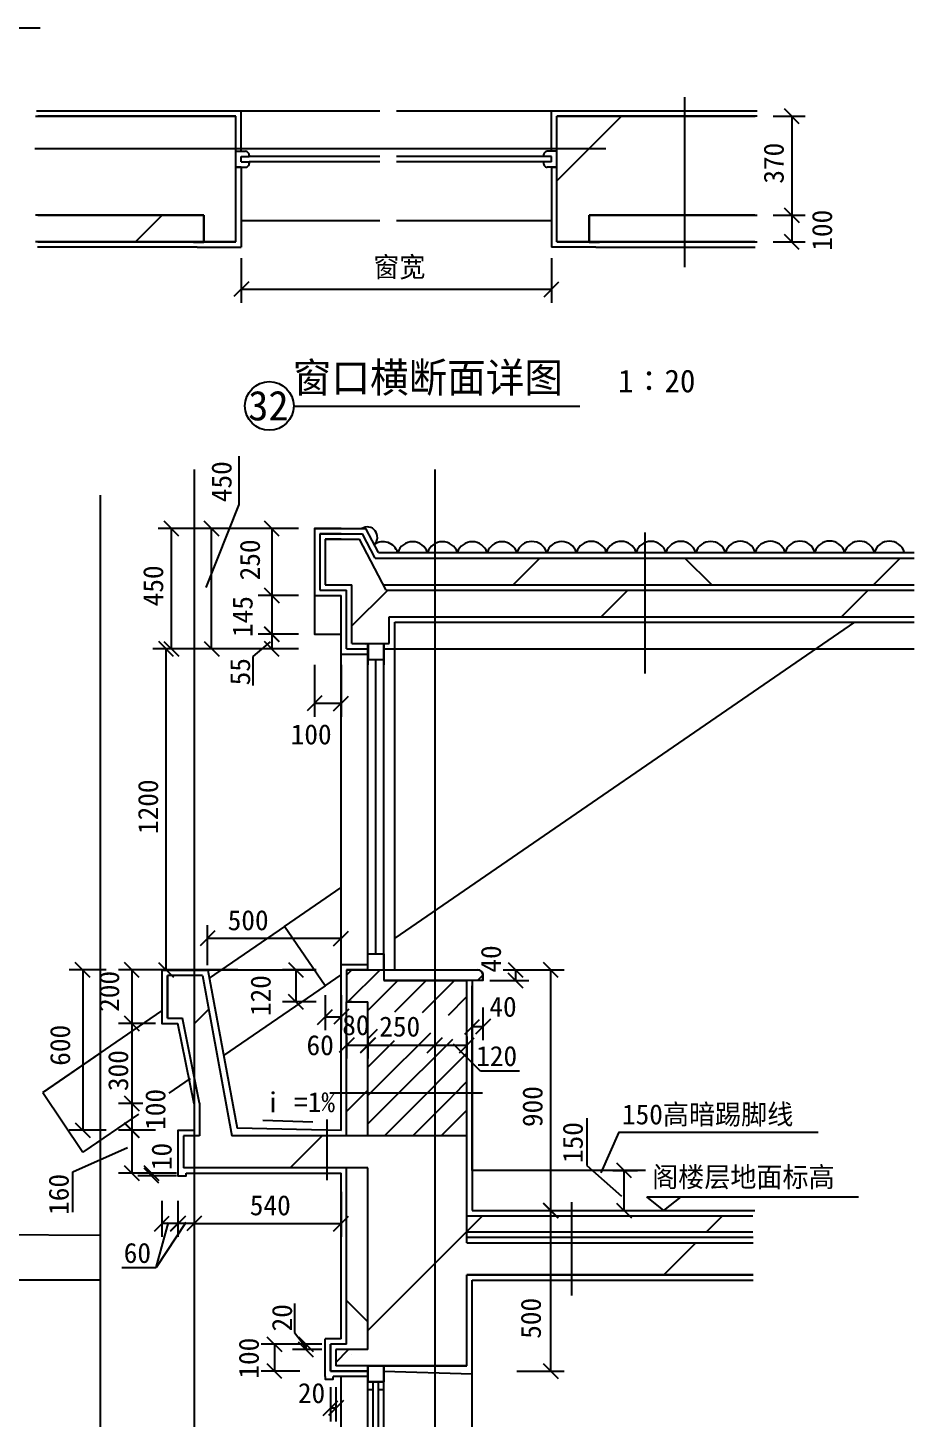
# Model space of a CAD drawing. Header units: metres. Extents: x 5107 to 11905, y 2986 to 11826.
# Drawn here: x 8592 to 11905, y 5943 to 11142 of the extents above; entities that cross this region are included whole.
import ezdxf

# ---------------------------------------------------------------- set-up
doc = ezdxf.new("R2010")
doc.units = ezdxf.units.M
for name, color, linetype in [('A-AXI', 3, 'Continuous'), ('DOTE', 1, 'Continuous'), ('PUB_DIM', 3, 'Continuous'), ('S_DOTE', 7, 'Continuous'), ('WALL', 7, 'Continuous'), ('WQ', 7, 'Continuous')]:
    doc.layers.add(name, color=color, linetype=linetype)
pattern_1 = [(45, (0, 0), (-449.013, 449.013), [])]

# ---------------------------------------------------------------- blocks, each defined once
blk = doc.blocks.new('_DIMX')
at = {"color": 5}
blk.add_lwpolyline([(-140.36, -140.36), (137.53, 137.53)], dxfattribs=at)

msp = doc.modelspace()

# ---------------------------------------------------------------- hatches: boundary and pattern name
h = msp.add_hatch()
h.set_pattern_fill('ANSI31', scale=600)
h.paths.add_polyline_path([(9369.78, 10810.8), (8624.37, 10810.8), (8624.37, 10440.8), (9269.78, 10440.8), (9269.78, 10340.8), (9269.78, 10280.59), (9369.78, 10280.59)])
h.paths.add_polyline_path([(11047.18, 10810.8), (10569.78, 10810.8), (10569.78, 10280.59), (10669.78, 10280.59), (10669.78, 10340.62), (10669.78, 10440.8), (11047.18, 10440.8)])
h.paths.add_polyline_path([(11318.59, 10810.8), (11086.1, 10810.8), (11086.1, 10440.8), (11318.59, 10440.8)])
h.paths.add_polyline_path([(11086.1, 10810.8), (11047.18, 10810.8), (11047.18, 10440.8), (11086.1, 10440.8)])
h = msp.add_hatch()
h.set_pattern_fill('ANSI38', scale=300)
h.paths.add_polyline_path([(9269.78, 10440.8), (8624.37, 10440.8), (8624.37, 10340.8), (9269.78, 10340.8)])
h.paths.add_polyline_path([(11047.18, 10440.8), (10669.78, 10440.8), (10669.78, 10340.8), (11047.18, 10340.8)])
h.paths.add_polyline_path([(11318.59, 10440.8), (11086.1, 10440.8), (11086.1, 10340.8), (11318.59, 10340.8)])
h.paths.add_polyline_path([(11086.1, 10440.8), (11047.18, 10440.8), (11047.18, 10340.8), (11086.1, 10340.8)])
h = msp.add_hatch()
h.set_pattern_fill('AN33C', scale=200)
h.set_pattern_definition(pattern_1)
h.paths.add_polyline_path([(11905.49, 9039.1), (10932.61, 9039.1), (10932.61, 8939.1), (11905.49, 8939.1)])
h.paths.add_polyline_path([(10899.92, 9039.1), (10113.14, 9039.1), (10113.14, 8939.1), (10899.92, 8939.1)])
h.paths.add_polyline_path([(10113.14, 9039.1), (9931.13, 9039.1), (9831.13, 9229.1), (9703.2, 9229.1), (9703.2, 9059.1), (9733.2, 9059.1), (9803.2, 9059.1), (9803.2, 8839.1), (9943.2, 8839.1), (9943.2, 8939.1), (10113.14, 8939.1)])
h.paths.add_polyline_path([(11305.81, 6599.1), (10649.09, 6599.1), (10649.09, 6479.1), (11305.81, 6479.1)])
h.paths.add_polyline_path([(10624.35, 6599.1), (10233.2, 6599.1), (10233.2, 6998.6), (10113.14, 6998.6), (10113.14, 6139.1), (10233.15, 6139.1), (10233.15, 6479.1), (10624.35, 6479.1)])
h.paths.add_polyline_path([(10113.14, 6998.6), (9709.39, 6998.6), (9709.39, 6878.6), (9863.2, 6878.6), (9863.2, 6599.1), (9863.15, 6199.1), (9743.58, 6199.1), (9743.58, 6139.1), (10113.14, 6139.1)])
h.paths.add_polyline_path([(9693.54, 6998.6), (9354.33, 6998.6), (9244.33, 7598.12), (9213.14, 7598.12), (9213.14, 7247.53), (9233.07, 7120.15), (9233.07, 6998.6), (9213.14, 6998.6), (9213.14, 6878.6), (9693.54, 6878.6)])
h = msp.add_hatch()
h.set_pattern_fill('ANSI31', scale=1000)
h.paths.add_polyline_path([(11305.81, 6599.1), (10649.09, 6599.1), (10649.09, 6479.1), (11305.81, 6479.1)])
h.paths.add_polyline_path([(10624.35, 6599.1), (10233.2, 6599.1), (10233.2, 6998.6), (10113.14, 6998.6), (10113.14, 6139.1), (10233.15, 6139.1), (10233.15, 6479.1), (10624.35, 6479.1)])
h.paths.add_polyline_path([(10113.14, 6998.6), (9709.39, 6998.6), (9709.39, 6878.6), (9863.2, 6878.6), (9863.2, 6599.1), (9863.15, 6199.1), (9743.58, 6199.1), (9743.58, 6139.1), (10113.14, 6139.1)])
h.paths.add_polyline_path([(9693.54, 6998.6), (9354.33, 6998.6), (9244.33, 7598.12), (9213.14, 7598.12), (9213.14, 7247.53), (9233.07, 7120.15), (9233.07, 6998.6), (9213.14, 6998.6), (9213.14, 6878.6), (9693.54, 6878.6)])
h.paths.add_polyline_path([(10113.14, 9039.1), (9931.13, 9039.1), (9831.13, 9229.1), (9703.2, 9229.1), (9703.2, 9059.1), (9733.2, 9059.1), (9803.2, 9059.1), (9803.2, 8839.1), (9943.2, 8839.1), (9943.2, 8939.1), (10113.14, 8939.1)])
h.paths.add_polyline_path([(10899.92, 9039.1), (10113.14, 9039.1), (10113.14, 8939.1), (10899.92, 8939.1)])
h.paths.add_polyline_path([(11905.49, 9039.1), (10932.61, 9039.1), (10932.61, 8939.1), (11905.49, 8939.1)])
h.paths.add_polyline_path([(10932.61, 9039.1), (10899.92, 9039.1), (10899.92, 8939.1), (10932.61, 8939.1)])
h = msp.add_hatch()
h.set_pattern_fill('ANSI38', scale=300)
h.paths.add_polyline_path([(11905.49, 9159.1), (10932.61, 9159.1), (10932.61, 9059.1), (11905.49, 9059.1)])
h.paths.add_polyline_path([(10899.92, 9159.1), (10113.14, 9159.1), (10113.14, 9059.1), (10899.92, 9059.1)])
h.paths.add_polyline_path([(10932.61, 9159.1), (10899.92, 9159.1), (10899.92, 9059.1), (10932.61, 9059.1)])
h.paths.add_polyline_path([(10113.14, 9159.1), (9890.57, 9159.1), (9843.2, 9249.1), (9683.2, 9249.1), (9683.2, 9039.1), (9733.2, 9039.1), (9783.2, 9039.1), (9783.2, 8819.1), (9863.2, 8819.1), (9863.2, 8839.1), (9803.2, 8839.1), (9803.2, 9059.1), (9733.2, 9059.1), (9703.2, 9059.1), (9703.2, 9229.1), (9831.13, 9229.1), (9920.6, 9059.1), (10113.14, 9059.1)])
h.paths.add_polyline_path([(9863.2, 6599.1), (9863.2, 6878.6), (9783.2, 6878.6), (9783.2, 6479.1), (9783.15, 6479.1), (9783.15, 6219.1), (9723.58, 6219.1), (9723.58, 6119.1), (9863.04, 6119.1), (9863.04, 6139.1), (9743.58, 6139.1), (9743.58, 6199.1), (9863.15, 6199.1)])
h.paths.add_polyline_path([(9863.2, 7158.2), (9783.2, 7158.2), (9783.2, 6998.6), (9863.2, 6998.6)])
h.paths.add_polyline_path([(9863.2, 7499.1), (9803.2, 7499.1), (9783.2, 7499.1), (9783.2, 7191.55), (9863.2, 7191.55)])
h.paths.add_polyline_path([(9863.2, 7191.55), (9783.2, 7191.55), (9783.2, 7158.2), (9863.2, 7158.2)])
h = msp.add_hatch()
h.set_pattern_fill('AN33C', scale=100)
h.set_pattern_definition([(45, (0, 0), (-224.5064, 224.5064), [])])
h.paths.add_polyline_path([(10113.15, 7619.1), (9923.2, 7619.1), (9923.2, 7579.1), (10113.15, 7579.1)])
h.paths.add_polyline_path([(10178.45, 7608.16, -0.03), (10179.2, 7619.1), (10113.15, 7619.1), (10113.15, 7579.1), (10183.92, 7579.1, -0.09)])
h.paths.add_polyline_path([(10293.2, 7599.1, 0.2), (10287.35, 7613.24, 0.2), (10273.2, 7619.1), (10273.2, 7619.1), (10179.2, 7619.1, 0.03), (10178.45, 7608.16, 0.09), (10183.92, 7579.1), (10293.2, 7579.1)])
h = msp.add_hatch()
h.set_pattern_fill('AN33C', scale=200)
h.set_pattern_definition(pattern_1)
h.paths.add_polyline_path([(10624.35, 6699.1), (10233.2, 6699.1), (10233.2, 6639.1), (10624.35, 6639.1)])
h.paths.add_polyline_path([(11296.35, 6699.1), (10649.09, 6699.1), (10649.09, 6639.1), (11296.35, 6639.1)])

# ---------------------------------------------------------------- linework, layer by layer
for p, q in [((7498.75, 11141.54), (8638.03, 11141.54)), ((11047.18, 10881.6), (11047.18, 10247.01)), ((8624.37, 10830.8), (9907.9, 10830.8)), ((9389.78, 10679.97), (9389.78, 10830.8)), ((9970.05, 10830.8), (11318.59, 10830.8)), ((10549.78, 10679.97), (10549.78, 10830.8)), ((9369.78, 10810.8), (8628.58, 10810.8)), ((9369.78, 10340.8), (9369.78, 10810.8)), ((10569.78, 10340.8), (10569.78, 10810.8)), ((10569.78, 10810.8), (11310.97, 10810.8)), ((9369.78, 10679.97), (9405.73, 10679.97)), ((9389.78, 10639.97), (9389.78, 10659.97)), ((9389.78, 10659.97), (9419.78, 10659.97)), ((9907.9, 10659.97), (9419.78, 10659.97)), ((10519.78, 10659.97), (9970.05, 10659.97)), ((10549.78, 10659.97), (10519.78, 10659.97)), ((10569.78, 10679.97), (10533.82, 10679.97)), ((10549.78, 10639.97), (10549.78, 10659.97)), ((9369.78, 10619.97), (9405.73, 10619.97)), ((9389.78, 10639.97), (9419.78, 10639.97)), ((9389.78, 10621.11), (9389.78, 10320.8)), ((9907.9, 10639.97), (9419.78, 10639.97)), ((10519.78, 10639.97), (9970.05, 10639.97)), ((10549.78, 10639.97), (10519.78, 10639.97)), ((10569.78, 10619.97), (10533.82, 10619.97)), ((10549.78, 10621.11), (10549.78, 10320.8)), ((8629.26, 10440.8), (9249.78, 10440.8)), ((9249.78, 10440.8), (9249.78, 10340.8)), ((9907.9, 10419.59), (9389.78, 10419.59)), ((10549.78, 10419.59), (9970.05, 10419.59)), ((11310.29, 10440.8), (10689.78, 10440.8)), ((10689.78, 10440.8), (10689.78, 10340.8)), ((9224.83, 10320.8), (8628.08, 10320.8)), ((8629.26, 10340.8), (9249.78, 10340.8)), ((9249.78, 10340.62), (9211.06, 10340.62)), ((9211.06, 10340.62), (9211.06, 10340.62)), ((9211.06, 10340.62), (9249.78, 10340.62)), ((9224.83, 10320.8), (9389.78, 10320.8)), ((9224.83, 10320.8), (9224.83, 10320.8)), ((9249.78, 10340.8), (9249.78, 10340.62)), ((9249.78, 10340.62), (9249.78, 10340.8)), ((9249.78, 10340.8), (9369.78, 10340.8)), ((10714.73, 10320.8), (10549.78, 10320.8)), ((10689.78, 10340.8), (10569.78, 10340.8)), ((11310.29, 10340.8), (10689.78, 10340.8)), ((10689.78, 10340.8), (10689.78, 10340.62)), ((10689.78, 10340.62), (10689.78, 10340.8)), ((10689.78, 10340.62), (10728.49, 10340.62)), ((10728.49, 10340.62), (10689.78, 10340.62)), ((10714.73, 10320.8), (11311.47, 10320.8)), ((10714.73, 10320.8), (10714.73, 10320.8)), ((10728.49, 10340.62), (10728.49, 10340.62)), ((9380.57, 9539.84), (9380.57, 9358.78)), ((9380.57, 9358.78), (9257.82, 9049.23)), ((9683.2, 9249.1), (9843.2, 9249.1)), ((9763.2, 9249.1), (9683.2, 9249.1)), ((9683.2, 9249.1), (9683.2, 9039.1)), ((9703.2, 9229.1), (9831.13, 9229.1)), ((9763.2, 9229.1), (9703.2, 9229.1)), ((9703.2, 9229.1), (9703.2, 9059.1)), ((9931.13, 9039.1), (9831.13, 9229.1)), ((9890.57, 9159.1), (9843.2, 9249.1)), ((9890.57, 9159.1), (11905.49, 9159.1)), ((9703.2, 9059.1), (9733.2, 9059.1)), ((9733.2, 9059.1), (9803.2, 9059.1)), ((9803.2, 8839.1), (9803.2, 9059.1)), ((9920.6, 9059.1), (11905.49, 9059.1)), ((9683.2, 9039.1), (9733.2, 9039.1)), ((9733.2, 9039.1), (9733.2, 9039.1)), ((9733.2, 9039.1), (9783.2, 9039.1)), ((9783.2, 8819.1), (9783.2, 9039.1)), ((9931.13, 9039.1), (11905.49, 9039.1)), ((9943.2, 8939.1), (11905.49, 8939.1)), ((9943.2, 8839.1), (9943.2, 8939.1)), ((9433.66, 8791.21), (9499.06, 8845.66)), ((9803.2, 8839.1), (9943.2, 8839.1)), ((9863.2, 8839.1), (9863.2, 8759.1)), ((9863.2, 8839.1), (9863.2, 8759.1)), ((9864.25, 8839.1), (9864.25, 8779.1)), ((9923.2, 8839.1), (9923.2, 8759.1)), ((9923.2, 8839.1), (9923.2, 8759.1)), ((9924.25, 8779.1), (9924.25, 8839.1)), ((9433.66, 8682.3), (9433.66, 8791.21)), ((9783.2, 8819.1), (9863.2, 8819.1)), ((9853.8, 8834.29), (9853.8, 8834.29)), ((9934.84, 8828.16), (9934.84, 8828.16)), ((9864.25, 8779.1), (9924.25, 8779.1)), ((9864.25, 8779.1), (9924.25, 8779.1)), ((9864.25, 8779.1), (9924.25, 8779.1)), ((9863.2, 7619.1), (9863.2, 7679.1)), ((9863.2, 7619.1), (9863.2, 7679.1)), ((9863.2, 7679.1), (9923.2, 7679.1)), ((9863.2, 7679.1), (9923.2, 7679.1)), ((9863.2, 7619.1), (9863.2, 7679.1)), ((9863.2, 7679.1), (9923.2, 7679.1)), ((9923.2, 7619.1), (9923.2, 7679.1)), ((9923.2, 7619.1), (9923.2, 7679.1)), ((9923.2, 7679.1), (9923.2, 7619.1)), ((9093.33, 7618.12), (9263.58, 7618.12)), ((9113.33, 7438.12), (9113.33, 7598.12)), ((9113.33, 7598.12), (9113.33, 7438.12)), ((9244.33, 7598.12), (9354.33, 6998.6)), ((9763.15, 7519.1), (9763.15, 7639.1)), ((9763.15, 7639.1), (9863.2, 7639.1)), ((9783.2, 7619.1), (10273.2, 7619.1)), ((9863.2, 7619.1), (9783.2, 7619.1)), ((9783.2, 7619.1), (9783.2, 7499.1)), ((9783.2, 7599.66), (9802.64, 7619.1)), ((9788.71, 7499.1), (9908.71, 7619.1)), ((9923.2, 7619.1), (9923.2, 7579.1)), ((10293.2, 7599.1), (10293.2, 7579.1)), ((9863.2, 7467.53), (9974.77, 7579.1)), ((9923.2, 7579.1), (10233.2, 7579.1)), ((9963.8, 7462.06), (10080.84, 7579.1)), ((10113.14, 7505.34), (10186.9, 7579.1)), ((10293.2, 7579.1), (10233.2, 7579.1)), ((10233.2, 6599.1), (10233.2, 7579.1)), ((10253.2, 7579.1), (10253.2, 6719.06)), ((10253.2, 6869.1), (10253.2, 7559.1)), ((10253.2, 6869.1), (10253.2, 7559.1)), ((9763.15, 7519.1), (9763.15, 7519.1)), ((9783.2, 7513.82), (9783.2, 7513.82)), ((9783.2, 7499.1), (9803.2, 7499.1)), ((9783.2, 6998.6), (9783.2, 7499.1)), ((9790.34, 7500.43), (9790.34, 7500.43)), ((9794.97, 7499.1), (9803.2, 7499.1)), ((9803.2, 7513.82), (9803.2, 7513.82)), ((9803.2, 7499.1), (9803.2, 7499.1)), ((9803.2, 7499.1), (9863.2, 7499.1)), ((9863.2, 6998.6), (9863.2, 7499.1)), ((10067.44, 7459.63), (10113.14, 7505.34)), ((10164.23, 7450.36), (10233.2, 7519.33)), ((9113.33, 7438.12), (9170.43, 7438.12)), ((9233.07, 7120.15), (9170.43, 7438.12)), ((9863.2, 7361.46), (9898.9, 7397.16)), ((9905.42, 7191.55), (10097.87, 7384)), ((9863.2, 7255.4), (9962.46, 7354.65)), ((10113.14, 7293.2), (10180.3, 7360.36)), ((10283.86, 7240.16), (10183.09, 7340.94)), ((10011.49, 7191.55), (10113.14, 7293.2)), ((10117.55, 7191.55), (10233.2, 7307.2)), ((10430.5, 7240.16), (10283.86, 7240.16)), ((9872.08, 7158.2), (9905.42, 7191.55)), ((9978.14, 7158.2), (10011.49, 7191.55)), ((10084.21, 7158.2), (10113.14, 7187.14)), ((10113.14, 7187.14), (10117.55, 7191.55)), ((10190.27, 7158.2), (10223.62, 7191.55)), ((10223.62, 7191.55), (10233.2, 7201.13)), ((8647.87, 7160.49), (8796.92, 6936.92)), ((10291.18, 7158.2), (9720.22, 7158.2)), ((9863.2, 7149.33), (9872.08, 7158.2)), ((9863.2, 7043.26), (9978.14, 7158.2)), ((9924.61, 6998.6), (10084.21, 7158.2)), ((10113.14, 7081.07), (10190.27, 7158.2)), ((9233.07, 7120.15), (9233.07, 6998.6)), ((10030.68, 6998.6), (10113.14, 7081.07)), ((10136.74, 6998.6), (10233.2, 7095.07)), ((9763.15, 7018.6), (9374.49, 7026.84)), ((9709.39, 7059.5), (9709.39, 6832.96)), ((10682.21, 7065), (10682.21, 6887.44)), ((9233.07, 6998.6), (9173.15, 6998.6)), ((9173.15, 6998.6), (9173.15, 6878.6)), ((10233.2, 6998.6), (9354.33, 6998.6)), ((8760.29, 6863.56), (8964.46, 6954.48)), ((8760.29, 6712.77), (8760.29, 6863.56)), ((9863.2, 6878.6), (9173.15, 6878.6)), ((9783.2, 6479.1), (9783.2, 6878.6)), ((9863.2, 6599.1), (9863.2, 6878.6)), ((10682.21, 6887.44), (10811.72, 6773.08)), ((9183.15, 6858.6), (9763.15, 6858.6)), ((10906.3, 6770.8), (11696.94, 6770.8)), ((10970.03, 6719.21), (10906.3, 6770.8)), ((10970.03, 6719.21), (11033.76, 6770.8)), ((10624.35, 6750.02), (10624.35, 6401.05)), ((9072.09, 6506.43), (9117.51, 6674.15)), ((9182.67, 6674.15), (9072.09, 6506.43)), ((10233.14, 6699.1), (11302.85, 6699.1)), ((10233.14, 6639.1), (11302.85, 6639.1)), ((10233.14, 6619.1), (11303.17, 6619.1)), ((9863.15, 6199.1), (9863.2, 6599.1)), ((10233.14, 6599.1), (11303.17, 6599.1)), ((8943.73, 6506.43), (9072.09, 6506.43)), ((9783.15, 6219.1), (9783.15, 6479.1)), ((11303.17, 6479.1), (10233.15, 6479.1)), ((10233.15, 6139.1), (10233.15, 6479.1)), ((10253.15, 6119.1), (10253.15, 6459.1)), ((10253.15, 6459.1), (11303.17, 6459.1)), ((9588.67, 6371.78), (9588.67, 6263.82)), ((9588.67, 6263.82), (9629.8, 6209.08)), ((9703.58, 6099.1), (9703.58, 6239.1)), ((9763.15, 6239.1), (9703.58, 6239.1)), ((9723.58, 6119.1), (9723.58, 6219.1)), ((9783.15, 6219.1), (9723.58, 6219.1)), ((9783.15, 6219.1), (9723.58, 6219.1)), ((9723.58, 6219.1), (9723.58, 6119.1)), ((9743.58, 6199.1), (9743.58, 6199.1)), ((9863.15, 6199.1), (9743.58, 6199.1)), ((9743.58, 6199.1), (9743.58, 6139.1)), ((10233.15, 6139.1), (9743.58, 6139.1)), ((9863.04, 6079.1), (9863.04, 6139.1)), ((9863.15, 6139.1), (9863.15, 6079.1)), ((9923.04, 6139.1), (9923.04, 6079.1)), ((9923.15, 6139.1), (9923.15, 6079.1)), ((9863.15, 6119.1), (9723.58, 6119.1)), ((9723.58, 6119.1), (9863.15, 6119.1)), ((9863.15, 6099.1), (9733.58, 6099.1)), ((9763.15, 5812.93), (9763.15, 6099.1)), ((9923.15, 6119.1), (10253.15, 6109.1)), ((10253.15, 5812.93), (10253.15, 6119.1)), ((9863.08, 5812.93), (9863.04, 6079.1)), ((9923.04, 6079.1), (9863.04, 6079.1)), ((9883.04, 6049.1), (9863.04, 6049.1)), ((9883.04, 6049.1), (9863.04, 6049.1)), ((9863.15, 6079.1), (9923.15, 6079.1)), ((9883.04, 5812.93), (9883.04, 6079.1)), ((9903.04, 5812.93), (9903.04, 6079.1)), ((9923.04, 6049.1), (9903.04, 6049.1)), ((9923.04, 6049.1), (9903.04, 6049.1)), ((9923.04, 5812.93), (9923.04, 6079.1))]:
    msp.add_line(p, q)
for points in [[(9585.93, 9727.2), (10655.53, 9727.2)], [(8863.15, 5810.34), (8863.15, 9393.75)], [(9763.2, 9269.1), (9663.2, 9269.1), (9663.2, 9019.1), (9713.2, 9019.1), (9713.2, 9019.1), (9763.2, 9019.1)], [(9663.2, 9269.1), (9855.28, 9269.1)], [(9902.65, 9179.1), (9855.28, 9269.1)], [(10899.92, 8727.82), (10899.92, 9253.99)], [(9902.65, 9179.1), (11905.49, 9179.1)], [(9663.2, 9019.1), (9663.2, 8874.1), (9763.2, 8874.1)], [(9763.2, 8819.1), (9763.2, 9019.1)], [(9963.2, 8819.1), (9963.2, 8919.1)], [(9963.2, 7619.1), (9963.2, 8919.1)], [(11682.09, 8919.1), (9963.2, 7738.18)], [(9963.2, 8919.1), (11905.49, 8919.1)], [(9863.2, 7679.1), (9863.2, 8839.1)], [(9923.2, 7679.1), (9923.2, 8839.1)], [(9763.2, 7639.1), (9763.2, 8819.1)], [(9763.2, 8799.1), (9864.25, 8799.1)], [(9924.25, 8819.1), (9963.2, 8819.1)], [(9963.2, 8819.1), (11905.49, 8819.1)], [(9893.2, 7679.1), (9893.2, 8779.1)], [(9551.06, 7781), (9763.2, 7926.75)], [(9551.06, 7781), (9269.96, 7587.88)], [(9703.2, 7559.55), (9551.06, 7781)], [(9093.33, 7618.12), (9093.33, 7418.12), (9153.15, 7418.12)], [(9222.58, 7619.09), (9662.97, 7619.09)], [(9264.33, 7618.12), (9374.49, 7026.84)], [(9703.2, 7559.55), (9763.15, 7600.74)], [(9703.2, 7559.55), (9323.8, 7298.9)], [(9763.15, 7018.6), (9763.15, 7519.1)], [(9803.2, 7499.1), (9783.2, 7499.1)], [(8647.87, 7160.49), (9093.33, 7466.53)], [(9213.07, 7118.6), (9153.15, 7418.12)], [(8863.21, 7308.43), (8647.87, 7160.49)], [(9198.3, 7212.67), (9119.09, 7158.26)], [(9005.11, 7079.94), (8796.92, 6936.92)], [(9213.07, 7118.6), (9213.07, 7018.6), (9153.15, 7018.6)], [(9213.07, 7018.6), (9153.15, 7018.6), (9153.15, 6858.6)], [(8863.15, 6982.42), (8796.92, 6936.92)], [(10735.74, 6860.14), (10802.63, 7012.34), (11546.31, 7012.34)], [(10901.11, 6869.1), (10253.2, 6869.1)], [(9153.15, 6858.6), (9153.15, 6848.6), (9183.15, 6848.6), (9183.15, 6858.6)], [(9763.15, 6239.1), (9763.15, 6858.6)], [(10253.14, 6719.06), (11309.64, 6719.06)], [(8863.15, 6625.45), (8474.41, 6628.2)], [(8863.15, 6459.1), (8343.15, 6459.1)], [(9783.08, 6479.1), (9783.08, 6479.1)], [(9863.15, 6199.1), (9863.15, 6219.1)], [(9923.04, 6139.1), (9923.04, 6079.1), (9863.04, 6079.1), (9863.04, 6139.1)], [(9863.15, 6139.1), (9863.15, 6079.1), (9923.15, 6079.1), (9923.15, 6139.1)], [(9703.58, 6099.1), (9703.58, 6089.1), (9733.58, 6089.1), (9733.58, 6099.1)]]:
    msp.add_lwpolyline(points)
for points in [[(9886.46, 9209.86, 0.92), (9839.96, 9269.1, 0.5)], [(9974.71, 9178.92, 0.5), (9886.46, 9209.86, 0.5)], [(10086.09, 9179.12, 0.73), (9974.59, 9179.3, -0.54)], [(10197.48, 9179.32, 0.73), (10085.97, 9179.5, -0.54)], [(10308.98, 9179.15, 0.73), (10197.48, 9179.32, -0.54)], [(10420.49, 9178.97, 0.73), (10308.98, 9179.15, -0.54)], [(10531.62, 9179.93, 0.73), (10420.11, 9180.1, -0.54)], [(10643.12, 9179.75, 0.73), (10531.62, 9179.93, -0.54)], [(10754.38, 9180.33, 0.73), (10642.88, 9180.5, -0.54)], [(10865.77, 9180.53, 0.73), (10754.26, 9180.7, -0.54)], [(10977.27, 9180.36, 0.73), (10865.77, 9180.53, -0.54)], [(11088.78, 9180.18, 0.73), (10977.27, 9180.36, -0.54)], [(11200.28, 9180.01, 0.73), (11088.78, 9180.18, -0.54)], [(11311.41, 9180.96, 0.73), (11199.91, 9181.13, -0.54)], [(11422.92, 9180.78, 0.73), (11311.41, 9180.96, -0.54)], [(11534.18, 9181.36, 0.73), (11422.67, 9181.54, -0.54)], [(11645.56, 9181.56, 0.73), (11534.06, 9181.74, -0.54)], [(11757.06, 9181.39, 0.73), (11645.56, 9181.56, -0.54)], [(11868.57, 9181.21, 0.73), (11757.06, 9181.39, -0.54)]]:
    msp.add_lwpolyline(points, format="xyb")
msp.add_lwpolyline([(9923.04, 6139.1), (9863.04, 6139.1), (9863.04, 6079.1), (9923.04, 6079.1)], close=True)
msp.add_circle((9494.56, 9727.64), 91.03)
for centre, radius, start, end in [((9403.24, 10663.29), 16.87, 348.66, 81.49), ((10536.32, 10663.29), 16.87, 98.51, 191.34), ((9403.24, 10636.66), 16.87, 278.51, 11.34), ((10536.32, 10636.66), 16.87, 168.66, 261.49), ((10273.2, 7599.1), 20, 0, 90)]:
    msp.add_arc(centre, radius, start, end)
at = {"layer": 'A-AXI'}
for p, q in [((11378.59, 10810.8), (11497.99, 10810.8)), ((11447.99, 10810.6), (11447.99, 10441)), ((9249.78, 10340.62), (9249.78, 10440.8)), ((10689.78, 10340.62), (10689.78, 10440.8)), ((11378.59, 10440.8), (11497.99, 10440.8)), ((11378.59, 10440.8), (11497.99, 10440.8)), ((11447.99, 10441), (11447.99, 10441.2)), ((11447.99, 10440.8), (11447.99, 10340.8)), ((9249.78, 10340.8), (9249.78, 10340.62)), ((10689.78, 10340.8), (10689.78, 10340.62)), ((11378.59, 10340.8), (11497.99, 10340.8)), ((11447.99, 10340.6), (11447.99, 10340.4)), ((9376.74, 9269.1), (9078.71, 9269.1)), ((9128.71, 8819.3), (9128.71, 9268.9)), ((9365.7, 8819.3), (9058.71, 8819.3)), ((9376.74, 8819.1), (9078.71, 8819.1)), ((9108.71, 7619.3), (9108.71, 8819.1)), ((9376.74, 7619.1), (9058.71, 7619.1)), ((10419.6, 7619.1), (10596.97, 7619.1)), ((10546.97, 6719.3), (10546.97, 7618.9)), ((9783.2, 7369.75), (9783.2, 7287.13)), ((9783.4, 7337.13), (9863, 7337.13)), ((9863.2, 7369.75), (9863.2, 7287.13)), ((9863.2, 7369.75), (9863.2, 7287.13)), ((9863.4, 7337.13), (10112.94, 7337.13)), ((10113.14, 7369.75), (10113.14, 7287.13)), ((10113.14, 7369.75), (10113.14, 7287.13)), ((10113.34, 7337.13), (10233, 7337.13)), ((10233.2, 7369.75), (10233.2, 7287.13)), ((10419.6, 6719.1), (10596.97, 6719.1)), ((10419.6, 6719.1), (10596.97, 6719.1)), ((10546.97, 6119.3), (10546.97, 6718.9)), ((10419.6, 6119.1), (10596.97, 6119.1))]:
    msp.add_line(p, q, dxfattribs=at)
at = {"layer": 'DOTE'}
for p, q in [((9213.14, 9490.4), (9213.14, 5623.53)), ((10113.14, 9490.4), (10113.14, 5628.74))]:
    msp.add_line(p, q, dxfattribs=at)
at = {"layer": 'PUB_DIM'}
for p, q in [((9389.78, 10280.58), (9389.78, 10113.77)), ((10549.78, 10280.58), (10549.78, 10113.77)), ((9389.98, 10163.77), (10549.58, 10163.77)), ((9603.2, 9269.09), (9229.01, 9269.09)), ((9279.01, 8819.3), (9279.01, 9268.89)), ((9603.2, 9269.1), (9453.49, 9269.1)), ((9503.49, 9268.9), (9503.49, 9019.3)), ((9603.2, 9019.1), (9453.49, 9019.1)), ((9603.2, 9019.1), (9453.49, 9019.1)), ((9503.49, 9019.3), (9503.49, 9019.5)), ((9503.49, 9019.1), (9503.49, 8874.1)), ((9603.2, 8874.1), (9453.49, 8874.1)), ((9603.2, 8874.1), (9453.49, 8874.1)), ((9503.49, 8874.3), (9503.49, 8874.5)), ((9503.49, 8874.1), (9503.49, 8819.1)), ((9503.49, 8873.9), (9503.49, 8873.7)), ((9603.2, 8819.1), (9229.01, 8819.1)), ((9603.2, 8819.1), (9453.49, 8819.1)), ((9503.49, 8818.9), (9503.49, 8818.7)), ((9663.2, 8759.1), (9663.2, 8565.18)), ((9763.2, 8759.1), (9763.2, 8565.18)), ((9763, 8615.18), (9663.4, 8615.18)), ((9262.92, 7636.63), (9262.92, 7786.5)), ((9763.15, 7636.63), (9763.15, 7786.5)), ((9762.95, 7736.5), (9263.12, 7736.5)), ((8885.02, 7619.1), (8746.81, 7619.1)), ((8796.81, 7618.9), (8796.81, 7019.78)), ((9068.5, 7619.1), (8930.29, 7619.1)), ((8980.29, 7618.9), (8980.29, 7419.29)), ((9669.29, 7619.09), (9543.88, 7619.09)), ((9593.88, 7619.29), (9593.88, 7619.49)), ((9593.88, 7619.09), (9593.88, 7499.09)), ((10368.27, 7619.1), (10465.11, 7619.1)), ((10415.11, 7619.3), (10415.11, 7619.5)), ((10415.11, 7619.1), (10415.11, 7579.1)), ((10318.72, 7579.1), (10465.11, 7579.1)), ((10415.11, 7578.9), (10415.11, 7578.7)), ((9669.29, 7499.09), (9543.88, 7499.09)), ((9593.88, 7498.89), (9593.88, 7498.69)), ((9703.2, 7524.33), (9703.2, 7393.49)), ((9763.2, 7524.33), (9763.2, 7393.49)), ((9703, 7443.49), (9702.8, 7443.49)), ((9703.2, 7443.49), (9763.2, 7443.49)), ((9763.4, 7443.49), (9763.6, 7443.49)), ((10253.2, 7478.61), (10253.2, 7356.17)), ((10293.21, 7478.61), (10293.21, 7356.17)), ((9068.5, 7419.09), (8930.29, 7419.09)), ((9068.5, 7419.09), (8930.29, 7419.09)), ((8980.29, 7418.89), (8980.29, 7119.78)), ((10253, 7406.17), (10252.8, 7406.17)), ((10293.21, 7406.17), (10253.2, 7406.17)), ((10293.41, 7406.17), (10293.61, 7406.17)), ((9021.16, 7119.58), (8930.29, 7119.58)), ((9015.81, 7119.58), (8930.29, 7119.58)), ((8980.29, 7119.38), (8980.29, 7019.78)), ((8885.02, 7019.58), (8746.81, 7019.58)), ((9068.5, 7019.58), (8930.29, 7019.58)), ((9068.5, 7019.58), (8930.29, 7019.58)), ((8980.29, 7019.38), (8980.29, 6859.78)), ((10779.26, 6869.1), (10870.7, 6869.1)), ((10820.7, 6719.3), (10820.7, 6868.9)), ((9068.5, 6859.58), (8930.29, 6859.58)), ((9147.6, 6859.58), (9003.61, 6859.58)), ((9147.6, 6849.58), (9003.61, 6849.58)), ((9053.61, 6859.78), (9053.61, 6859.98)), ((9053.61, 6859.58), (9053.61, 6849.58)), ((9053.61, 6849.38), (9053.61, 6849.18)), ((9213.15, 6788.56), (9213.15, 6620.62)), ((9763.15, 6788.56), (9763.15, 6620.62)), ((9093.15, 6755.95), (9093.15, 6620.62)), ((9153.15, 6755.95), (9153.15, 6620.62)), ((9153.15, 6755.95), (9153.15, 6620.62)), ((9213.15, 6755.95), (9213.15, 6620.62)), ((10779.26, 6719.1), (10870.7, 6719.1)), ((9092.95, 6670.62), (9092.75, 6670.62)), ((9153.15, 6670.62), (9093.15, 6670.62)), ((9152.95, 6670.62), (9152.75, 6670.62)), ((9213.15, 6670.62), (9153.15, 6670.62)), ((9153.35, 6670.62), (9153.55, 6670.62)), ((9213.35, 6670.62), (9213.55, 6670.62)), ((9213.35, 6670.62), (9762.95, 6670.62)), ((9609.14, 6219.1), (9463.51, 6219.1)), ((9513.51, 6219.3), (9513.51, 6219.5)), ((9513.51, 6219.1), (9513.51, 6119.1)), ((9691.27, 6219.1), (9581.46, 6219.1)), ((9691.27, 6199.1), (9581.46, 6199.1)), ((9631.46, 6219.3), (9631.46, 6219.5)), ((9631.46, 6219.1), (9631.46, 6199.1)), ((9631.46, 6198.9), (9631.46, 6198.7)), ((9609.14, 6119.1), (9463.51, 6119.1)), ((9513.51, 6118.9), (9513.51, 6118.7)), ((9723.58, 6059.1), (9723.58, 5930.82)), ((9743.58, 6059.1), (9743.58, 5930.82)), ((9723.38, 5980.82), (9723.18, 5980.82)), ((9743.58, 5980.82), (9723.58, 5980.82)), ((9743.78, 5980.82), (9743.98, 5980.82))]:
    msp.add_line(p, q, dxfattribs=at)
msp.add_lwpolyline([(9657.27, 7049.19), (9469.89, 7055.7)], dxfattribs=at)
at = {"layer": 'S_DOTE'}
msp.add_line((8618.17, 10690.8), (10752.21, 10690.8), dxfattribs=at)
at = {"layer": 'WALL'}
msp.add_line((9244.33, 7598.12), (9113.33, 7598.12), dxfattribs=at)
at = {"layer": 'WQ'}
for p, q in [((8620.96, 10810.8), (9369.78, 10810.8)), ((9369.78, 10340.8), (9369.78, 10810.8)), ((10569.78, 10340.8), (10569.78, 10810.8)), ((11318.59, 10810.8), (10569.78, 10810.8)), ((9389.78, 10619.97), (9369.78, 10619.97)), ((10549.78, 10619.97), (10569.78, 10619.97)), ((9249.78, 10440.8), (8620.96, 10440.8)), ((10689.78, 10440.8), (11318.59, 10440.8)), ((9249.78, 10340.8), (8620.96, 10340.8)), ((9369.78, 10340.8), (9249.78, 10340.8)), ((10569.78, 10340.8), (10689.78, 10340.8)), ((10689.78, 10340.8), (11318.59, 10340.8)), ((10293.2, 7579.1), (10293.2, 7599.1)), ((10233.15, 6479.1), (11303.17, 6479.1)), ((9803.15, 6179.1), (9803.15, 6179.1)), ((9863.15, 6139.1), (10233.15, 6139.1))]:
    msp.add_line(p, q, dxfattribs=at)
msp.add_lwpolyline([(9783.2, 7619.1), (10273.2, 7619.1, -0.2), (10287.35, 7613.24, -0.2), (10293.2, 7599.1), (10293.2, 7579.1), (9923.2, 7579.1)], format="xyb", dxfattribs=at)
msp.add_arc((10273.2, 7599.1), 20, 0, 90, dxfattribs=at)

# ---------------------------------------------------------------- block references
at = {"layer": 'A-AXI', "xscale": 0.2, "yscale": 0.2, "zscale": 0.2}
for p, rotation in [((11447.99, 10810.8), 90), ((11447.99, 10440.8), 270), ((11447.99, 10440.8), 270), ((11447.99, 10340.8), 90), ((9128.71, 9269.1), 90), ((9108.71, 8819.3), 90), ((9128.71, 8819.1), 270), ((9108.71, 7619.1), 270), ((10546.97, 7619.1), 90), ((9783.2, 7337.13), 180), ((9863.2, 7337.13), 180), ((10113.14, 7337.13), 180), ((10546.97, 6719.1), 270), ((10546.97, 6719.1), 90), ((10546.97, 6119.1), 270)]:
    msp.add_blockref('_DIMX', p, dxfattribs=dict(at, rotation=rotation))
for p in [(9863.2, 7337.13), (10113.14, 7337.13), (10233.2, 7337.13)]:
    msp.add_blockref('_DIMX', p, dxfattribs=at)
at = {"layer": 'PUB_DIM', "xscale": 0.2, "yscale": 0.2, "zscale": 0.2}
for p, rotation in [((9389.78, 10163.77), 180), ((9279.01, 9269.09), 90), ((9503.49, 9269.1), 90), ((9503.49, 9019.1), 270), ((9503.49, 9019.1), 270), ((9503.49, 8874.1), 270), ((9503.49, 8874.1), 90), ((9279.01, 8819.1), 270), ((9503.49, 8819.1), 90), ((9663.2, 8615.18), 180), ((9763.2, 8615.18), 360), ((9262.92, 7736.5), 180), ((8796.81, 7619.1), 90), ((8980.29, 7619.1), 90), ((9593.88, 7619.09), 270), ((10415.11, 7619.1), 270), ((10415.11, 7579.1), 90), ((9593.88, 7499.09), 90), ((8980.29, 7419.09), 270), ((8980.29, 7419.09), 90), ((9763.2, 7443.49), 180), ((10293.21, 7406.17), 180), ((10253.2, 7406.17), 360), ((8980.29, 7119.58), 270), ((8980.29, 7119.58), 90), ((8796.81, 7019.58), 270), ((8980.29, 7019.58), 270), ((8980.29, 7019.58), 90), ((8980.29, 6859.58), 270), ((9053.61, 6859.58), 270), ((9053.61, 6849.58), 90), ((10820.7, 6869.1), 90), ((10820.7, 6719.1), 270), ((9093.15, 6670.62), 360), ((9153.15, 6670.62), 360), ((9153.15, 6670.62), 180), ((9213.15, 6670.62), 180), ((9213.15, 6670.62), 180), ((9513.51, 6219.1), 270), ((9631.46, 6219.1), 270), ((9631.46, 6199.1), 90), ((9513.51, 6119.1), 90), ((9743.58, 5980.82), 180)]:
    msp.add_blockref('_DIMX', p, dxfattribs=dict(at, rotation=rotation))
for p in [(10549.78, 10163.77), (9763.15, 7736.5), (9703.2, 7443.49), (9763.15, 6670.62), (9723.58, 5980.82)]:
    msp.add_blockref('_DIMX', p, dxfattribs=at)

# ---------------------------------------------------------------- texts
for s, rotation, p in [('370', 90, (11417.64, 10558.69)), ('100', 90, (11598.19, 10308.11)), ('450', 90, (9353.3, 9367.76)), ('250', 90, (9459.31, 9075.55)), ('450', 90, (9097.85, 8978.37)), ('145', 90, (9431.94, 8863.76)), ('55', 90, (9422.68, 8682.85)), ('100', 360, (9574.49, 8462.26)), ('1200', 90, (9078.37, 8127.12)), ('40', 90, (10360.47, 7608.81)), ('200', 90, (8933.06, 7462.08)), ('120', 90, (9499.38, 7446.3)), ('40', 360, (10317.17, 7443.93)), ('600', 90, (8749.59, 7260.58)), ('300', 90, (8966.91, 7166)), ('900', 90, (10515.93, 7031.41)), ('100', 90, (9105.94, 7020.77)), ('150', 90, (10666.59, 6896.79)), ('10', 90, (9129.16, 6870.28)), ('160', 90, (8744.43, 6703.04)), ('60', 360, (8950.23, 6523.4)), ('20', 90, (9579.23, 6267.2)), ('500', 90, (10509.7, 6239.64)), ('100', 90, (9455.33, 6090.69))]:
    msp.add_text(s, height=75, rotation=rotation).set_placement(p)
for s, height, p in [('窗宽', 75, (9883.07, 10209.9)), ('窗口横断面详图', 111, (9582.47, 9778.19)), ('1∶20', 85, (10798.45, 9778.71)), ('32', 111, (9415.63, 9673.68)), ('500', 75, (9338.9, 7767.37)), ('80', 75, (9767.12, 7375.14)), ('250', 75, (9905.52, 7369.81)), ('60', 75, (9633.65, 7300.19)), ('120', 75, (10267.98, 7259.54)), ('150高暗踢脚线', 75, (10812.92, 7041.43)), ('阁楼层地面标高', 75, (10925.73, 6807.23)), ('540', 75, (9421.56, 6701.49)), ('20', 75, (9601.36, 5999.41))]:
    msp.add_text(s, height=height).set_placement(p)
at = {"layer": 'A-AXI'}
for s, p in [('i', (9483.11, 7086.23)), ('   =1%', (9434.1, 7087.52))]:
    msp.add_text(s, height=75, dxfattribs=at).set_placement(p)

doc.saveas('drawing.dxf')
